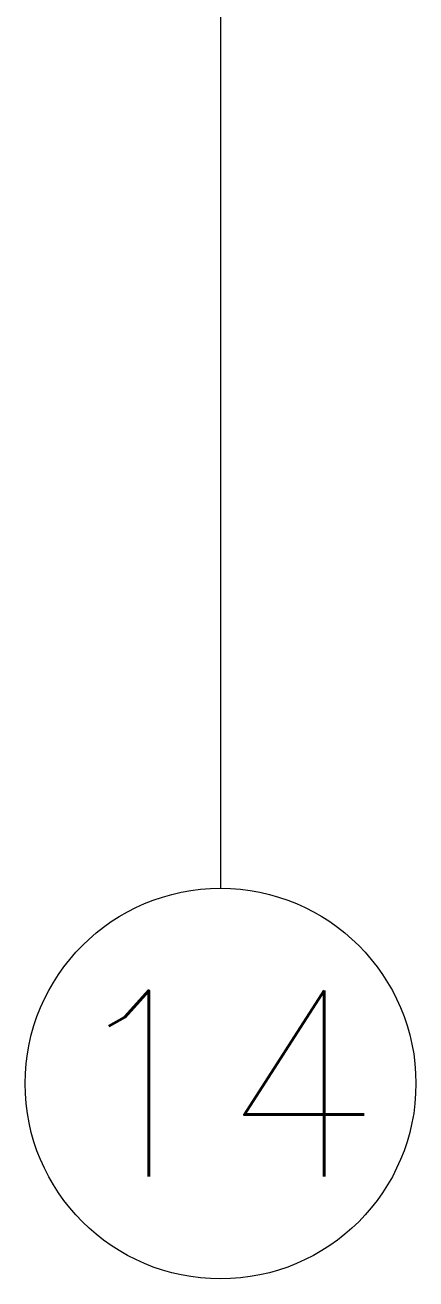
# Model space of a CAD drawing. Header units: millimetres. Extents: x -1995 to -555, y 489 to 1011.
# Drawn here: x -1105.3 to -1089.5, y 488.7 to 539.3 of the extents above; entities that cross this region are included whole.
import ezdxf
from ezdxf.enums import TextEntityAlignment as Align

# ---------------------------------------------------------------- set-up
doc = ezdxf.new("R2010")
doc.units = ezdxf.units.MM
doc.layers.add('from', color=7, linetype='Continuous', lineweight=13)
doc.styles.add('ROMAND', font='romand.shx', dxfattribs={"width": 0.75, "bigfont": 'gbcbig.shx'})
doc.styles.add('TXT', font='txt.shx', dxfattribs={"bigfont": 'gbcbig.shx'})
doc.dimstyles.new('YanXiu', dxfattribs={"dimtxt": 2.5, "dimasz": 2.2, "dimexe": 1, "dimexo": 0, "dimgap": 0.66, "dimtad": 0, "dimzin": 1, "dimdsep": 46, "dimtxsty": 'ROMAND', "dimblk": 'CLOSEDBLANK', "dimcen": 0, "dimclrd": 3, "dimclre": 3, "dimclrt": 7, "dimazin": 0, "dimtfac": 1, "dimtofl": 0, "dimtmove": 0, "dimatfit": 3, "dimldrblk": 'CLOSEDBLANK', "dimfxl": 1, "dimlwd": 5, "dimlwe": 5, "dimarcsym": 0})

# ---------------------------------------------------------------- blocks, each defined once
blk = doc.blocks.new('_ClosedBlank')
at = {"color": 0, "linetype": 'ByBlock', "lineweight": -2}
for p, q in [((-1, 0.167), (0, 0)), ((-1, 0.167), (-1, -0.167)), ((0, 0), (-1, -0.167))]:
    blk.add_line(p, q, dxfattribs=at)

msp = doc.modelspace()

# ---------------------------------------------------------------- linework, layer by layer
at = {"layer": 'from', "color": 4}
msp.add_circle((-1097.395, 496.604), 7.875, dxfattribs=at)

# ---------------------------------------------------------------- texts
at = {"layer": 'from', "color": 6, "style": 'TXT'}
msp.add_text('14', height=7.5, dxfattribs=at).set_placement((-1097.395, 496.604), align=Align.MIDDLE)

# ---------------------------------------------------------------- leaders
at = {"layer": 'from', "color": 4}
msp.add_leader([(-1097.395, 605.852), (-1097.395, 504.479)], dimstyle='YanXiu', override={"dimasz": 3, "dimldrblk": 'Small'}, dxfattribs=at)

doc.saveas('drawing.dxf')
